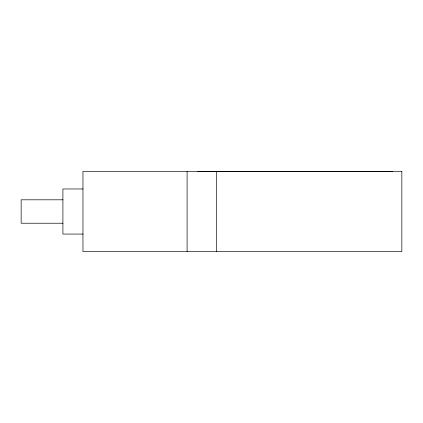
<?xml version="1.0" encoding="UTF-8"?>
<svg xmlns="http://www.w3.org/2000/svg" width="423" height="423" viewBox="0 0 423 423"><rect width="100%" height="100%" fill="white"/><g stroke="black" fill="none" stroke-linecap="round" stroke-linejoin="round"><path stroke-width="0.63" d="M216.56 251.542L216.56 171.421M197.763 171.458L392.57 171.458M83.151 188.97L62.916 188.97L62.916 234.067L83.151 234.067M62.916 199.809L21.15 199.809L21.15 223.228L62.916 223.228M187.098 171.421L187.098 251.542M401.85 171.421L401.85 251.542L82.956 251.542L82.956 171.421L401.85 171.421"/></g></svg>
